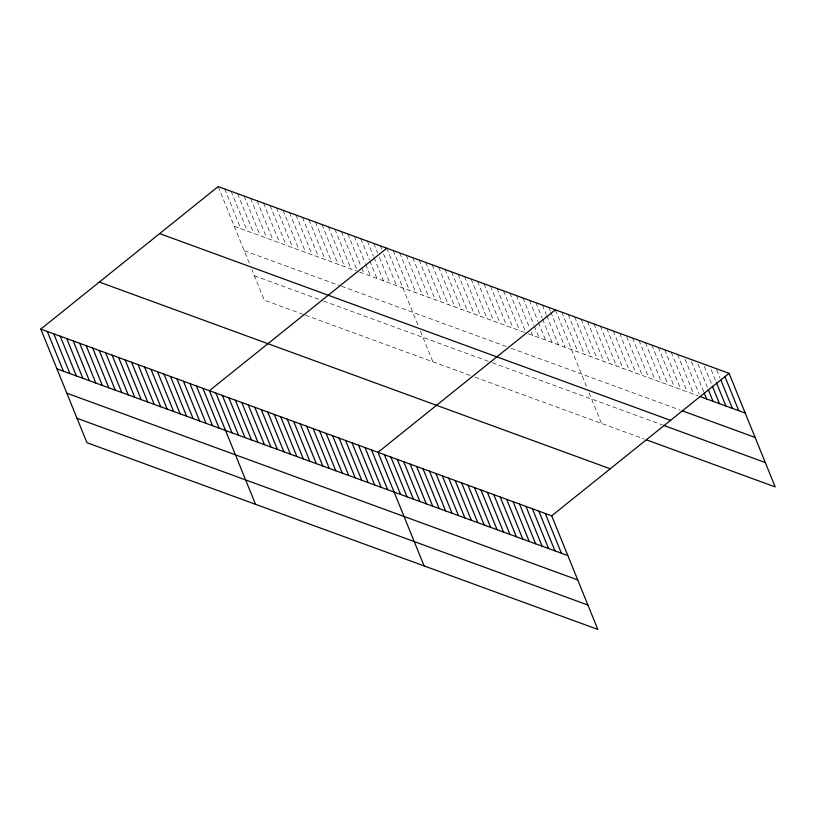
<?xml version="1.0" encoding="UTF-8"?>
<svg xmlns="http://www.w3.org/2000/svg" width="816" height="816" viewBox="0 0 816 816"><rect width="100%" height="100%" fill="white"/><g stroke="black" fill="none" stroke-linecap="round" stroke-linejoin="round"><path stroke-width="0.61" stroke-dasharray="4.08 3.06" d="M234.314 226.328L356.439 270.963M359.683 272.146L525.035 332.591M528.278 333.775L698.037 395.821M244.208 250.696L340.394 285.855M341.476 286.253L506.828 346.688M511.153 348.269L680.054 410.009M254.408 275.808L322.493 300.686M323.575 301.084L491.089 362.314M492.17 362.712L662.368 424.922M303.205 314.395L264.302 300.176L251.858 269.525M305.368 315.18L470.72 375.625M475.045 377.206L644.385 439.1M716.683 369.791L720.008 377.971M711.195 369.781L715.948 381.47M704.29 366.251L711.889 384.958M697.853 363.905L707.829 388.457M691.427 361.549L703.769 391.945M684.991 359.203L699.23 394.271M677.606 354.511L693.743 394.261M671.17 352.165L687.317 391.904M664.744 349.809L680.881 389.558M658.308 347.453L674.444 387.202M651.872 345.107L668.008 384.856M645.436 342.751L661.582 382.5M639.01 340.405L655.146 380.144M632.573 338.048L648.71 377.798M626.617 336.865L642.274 375.442M619.701 333.346L635.848 373.096M613.275 331L629.411 370.739M606.839 328.644L622.975 368.393M600.403 326.288L616.539 366.037M593.966 323.942L610.113 363.691M587.54 321.586L603.677 361.335M581.104 319.24L597.241 358.989M574.668 316.883L590.804 356.633M568.232 314.537L584.378 354.277M561.806 312.181L577.942 351.931M555.37 309.835L586.5 386.498M589.05 392.782L601.494 423.422M548.882 307.459L550.31 310.967M550.78 312.14L565.029 347.208M542.405 305.092L546.2 314.446M546.669 315.608L558.542 344.842M535.918 302.726L542.089 317.914M542.558 319.087L552.055 342.465M529.431 300.349L537.979 321.392M538.448 322.565L545.567 340.099M522.944 297.983L533.868 324.87M534.337 326.033L539.09 337.722M516.467 295.606L529.278 327.175M531.175 331.847L532.603 335.356M509.98 293.24L525.647 331.816M503.492 290.873L519.629 330.613M497.005 288.497L513.152 328.246M490.528 286.13L506.665 325.88M484.041 283.764L500.177 323.503M477.554 281.387L493.69 321.137M471.067 279.021L487.213 318.76M464.59 276.644L480.726 316.394M458.102 274.278L474.239 314.027M451.615 271.912L467.762 311.651M445.138 269.535L461.275 309.284M438.651 267.169L454.787 306.918M432.164 264.802L448.3 304.541M425.677 262.426L441.823 302.175M419.2 260.059L435.336 299.798M412.712 257.683L428.849 297.432M406.225 255.316L422.362 295.066M399.738 252.95L415.885 292.689M393.261 250.573L409.397 290.323M386.774 248.207L417.904 324.88M420.454 331.153L432.898 361.794M380.287 245.83L381.715 249.339M383.612 254.021L396.423 285.58M373.799 243.464L377.604 252.817M379.501 257.489L389.946 283.213M367.322 241.097L373.493 256.295M373.963 257.458L383.459 280.837M360.835 238.721L369.383 259.763M369.852 260.936L376.972 278.47M354.348 236.354L365.272 263.242M365.741 264.415L370.495 276.104M347.871 233.988L361.162 266.72M361.631 267.883L364.007 273.727M341.384 231.611L357.051 270.188M334.897 229.245L351.033 268.994M328.409 226.868L344.556 266.618M321.932 224.502L338.069 264.251M315.445 222.136L331.582 261.875M308.958 219.759L325.094 259.508M302.471 217.393L318.617 257.142M295.994 215.026L312.13 254.765M289.507 212.65L305.643 252.399M283.019 210.283L299.166 250.033M276.532 207.907L292.679 247.656M270.055 205.54L286.192 245.29M263.568 203.174L279.704 242.913M257.081 200.797L273.227 240.547M250.604 198.431L266.74 238.18M244.117 196.064L260.253 235.804M237.629 193.688L253.766 233.437M231.142 191.321L247.289 231.071M224.665 188.945L240.802 228.694M218.178 186.578L250.155 265.343"/><path stroke-width="1.22" d="M40.8 329.083L551.698 515.824L597.822 629.422L86.924 442.68L40.8 329.083L218.178 186.578L729.076 373.32L775.2 486.917L646.527 439.885M386.774 248.207L209.396 390.711L255.52 504.298M555.37 309.835L377.992 452.329L424.116 565.927M551.698 515.824L729.076 373.32M700.179 396.607L745.212 413.069M682.196 410.785L755.106 437.437M159.64 233.6L670.538 420.352M663.439 425.32L765.306 462.55M99.338 282.061L610.235 468.802M56.936 368.832L567.834 555.574M66.83 393.2L577.728 579.941M77.03 418.302L587.928 605.054M725.016 376.819L738.776 410.723M720.956 380.307L732.35 408.367M716.417 382.633L725.914 406.021M712.358 386.131L719.477 403.665M708.298 389.62L713.041 401.309M704.239 393.118L706.615 398.963M545.261 513.478L561.408 553.217M538.835 511.122L554.972 550.871M532.399 508.776L548.536 548.515M525.963 506.42L542.099 546.169M519.527 504.074L535.673 543.813M513.101 501.718L529.237 541.467M506.665 499.361L522.801 539.111M500.228 497.015L516.365 536.765M493.792 494.659L509.939 534.409M487.366 492.313L503.503 532.052M480.93 489.957L497.066 529.706M474.494 487.611L490.63 527.35M468.058 485.255L484.204 525.004M461.632 482.909L477.768 522.648M455.195 480.553L471.332 520.302M448.759 478.196L464.896 517.946M442.323 475.85L458.47 515.6M435.897 473.494L452.033 513.244M429.461 471.148L445.597 510.898M423.025 468.792L439.171 508.541M416.588 466.446L432.735 506.185M410.162 464.09L426.299 503.839M403.726 461.744L419.863 501.483M397.29 459.388L413.437 499.137M390.864 457.042L407 496.781M384.428 454.685L400.564 494.435M371.504 449.963L387.651 489.712M365.027 447.596L381.164 487.336M358.54 445.22L374.677 484.969M352.053 442.853L368.189 482.603M345.566 440.487L361.712 480.226M339.089 438.11L355.225 477.86M332.602 435.744L348.738 475.483M326.114 433.367L342.251 473.117M319.627 431.001L335.774 470.75M313.15 428.635L329.287 468.374M306.663 426.258L322.799 466.007M300.176 423.892L316.322 463.641M293.699 421.525L309.835 461.264M287.212 419.149L303.348 458.898M280.724 416.782L296.861 456.521M274.237 414.406L290.384 454.155M267.76 412.039L283.897 451.789M261.273 409.673L277.409 449.412M254.786 407.296L270.922 447.046M248.299 404.93L264.445 444.679M241.822 402.563L257.958 442.303M235.334 400.187L251.471 439.936M228.847 397.82L244.994 437.56M222.37 395.444L238.507 435.193M215.883 393.077L232.019 432.827M202.909 388.334L219.055 428.084M196.432 385.968L212.568 425.717M189.944 383.602L206.081 423.341M183.457 381.225L199.594 420.974M176.97 378.859L193.117 418.598M170.493 376.482L186.629 416.231M164.006 374.116L180.142 413.865M157.519 371.749L173.655 411.488M151.031 369.373L167.178 409.122M144.554 367.006L160.691 406.756M138.067 364.64L154.204 404.379M131.58 362.263L147.727 402.013M125.103 359.897L141.239 399.636M118.616 357.52L134.752 397.27M112.129 355.154L128.265 394.903M105.641 352.787L121.788 392.527M99.164 350.411L115.301 390.16M92.677 348.044L108.814 387.794M86.19 345.678L102.326 385.417M79.703 343.301L95.849 383.051M73.226 340.935L89.362 380.674M66.739 338.558L82.875 378.308M60.251 336.192L76.388 375.941M53.764 333.826L69.911 373.565M47.287 331.449L63.424 371.198"/></g></svg>
